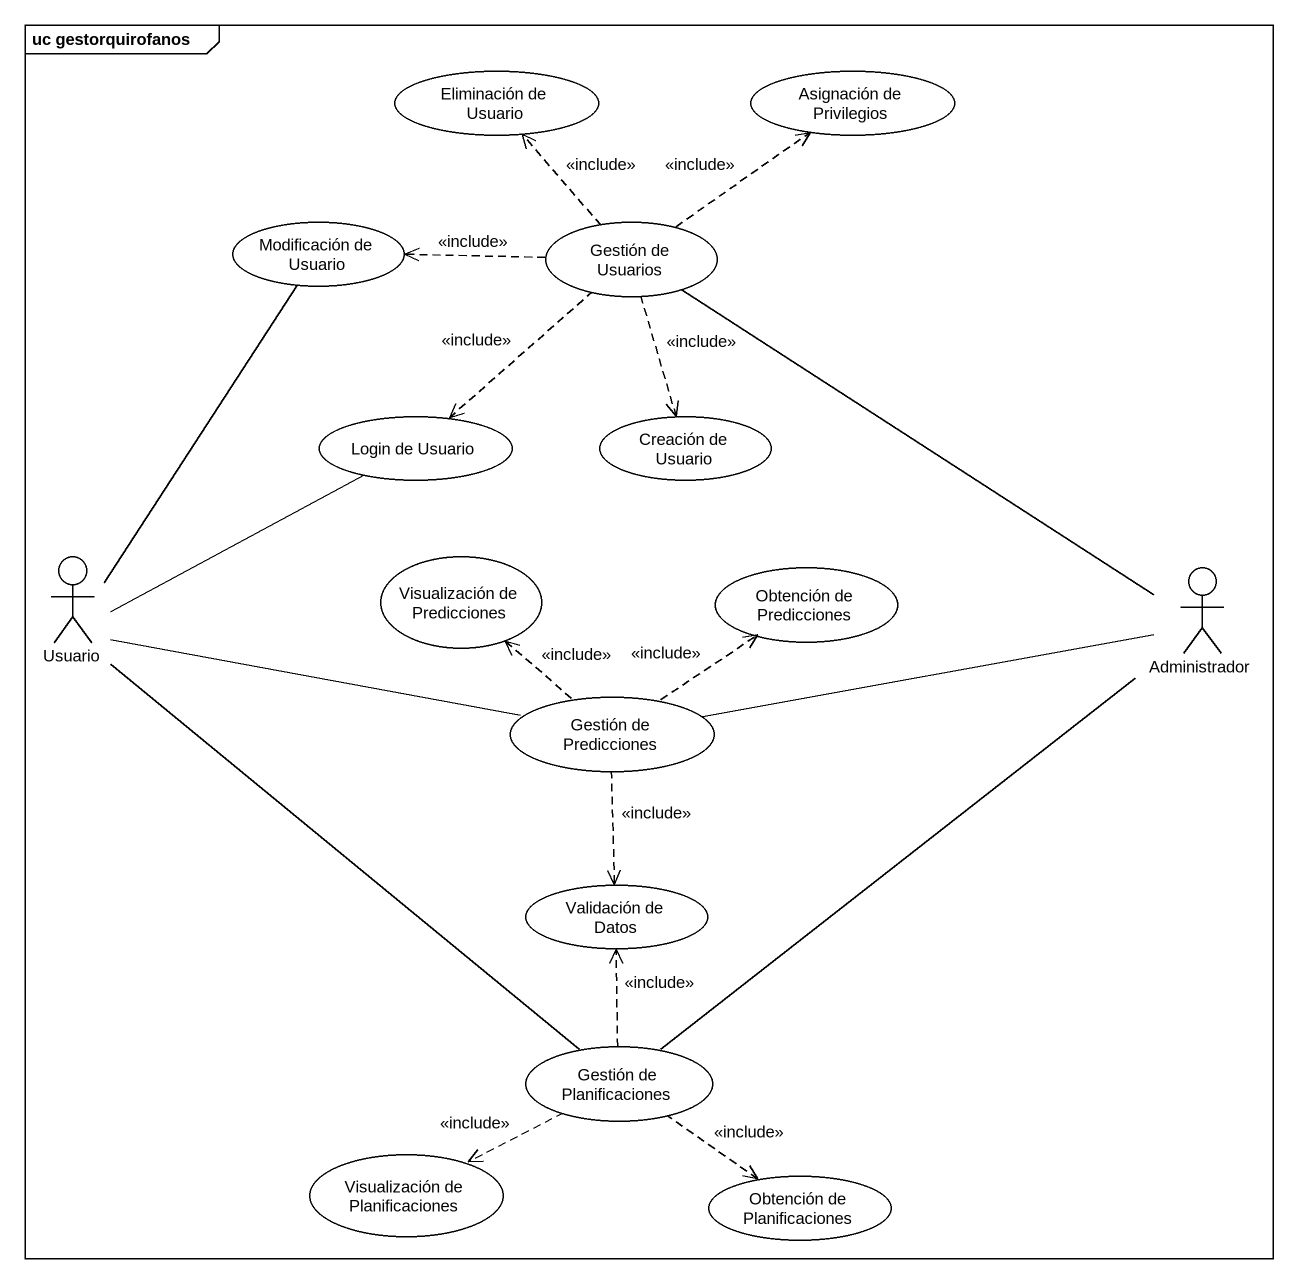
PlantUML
@startuml
mainframe uc gestorquirofanos
usecase "Eliminación de Usuario" as Eliminación_de_Usuario
usecase "Asignación de Privilegios" as Asignación_de_Privilegios
usecase "Modificación de Usuario" as Modificación_de_Usuario
usecase "Gestión de Usuarios" as Gestión_de_Usuarios
usecase "Login de Usuario" as Login_de_Usuario
usecase "Creación de Usuario" as Creación_de_Usuario
actor Usuario
usecase "Visualización de Predicciones" as Visualización_de
usecase "Obtención de Predicciones" as Obtención_de_Predicciones
actor Administrador
usecase "Gestión de Predicciones" as Gestión_de_Predicciones
usecase "Validación de Datos" as Validación_de_Datos
usecase "Gestión de Planificaciones" as Gestión_de_Planificaciones
usecase "Visualización de Planificaciones" as Visualización_de_2
usecase "Obtención de Planificaciones" as Obtención_de_Planificaciones
Gestión_de_Usuarios .up.> Eliminación_de_Usuario : <<include>>
Gestión_de_Usuarios .up.> Asignación_de_Privilegios : <<include>>
Gestión_de_Usuarios .left.> Modificación_de_Usuario : <<include>>
Gestión_de_Usuarios ..> Login_de_Usuario : <<include>>
Gestión_de_Usuarios ..> Creación_de_Usuario : <<include>>
Usuario -up- Modificación_de_Usuario
Usuario -right- Login_de_Usuario
Usuario -right- Gestión_de_Predicciones
Usuario -- Gestión_de_Planificaciones
Administrador -up- Gestión_de_Usuarios
Administrador -left- Gestión_de_Predicciones
Administrador -- Gestión_de_Planificaciones
Gestión_de_Predicciones .up.> Visualización_de : <<include>>
Gestión_de_Predicciones .up.> Obtención_de_Predicciones : <<include>>
Gestión_de_Predicciones ..> Validación_de_Datos : <<include>>
Gestión_de_Planificaciones .up.> Validación_de_Datos : <<include>>
Gestión_de_Planificaciones .left.> Visualización_de_2 : <<include>>
Gestión_de_Planificaciones ..> Obtención_de_Planificaciones : <<include>>
@enduml
